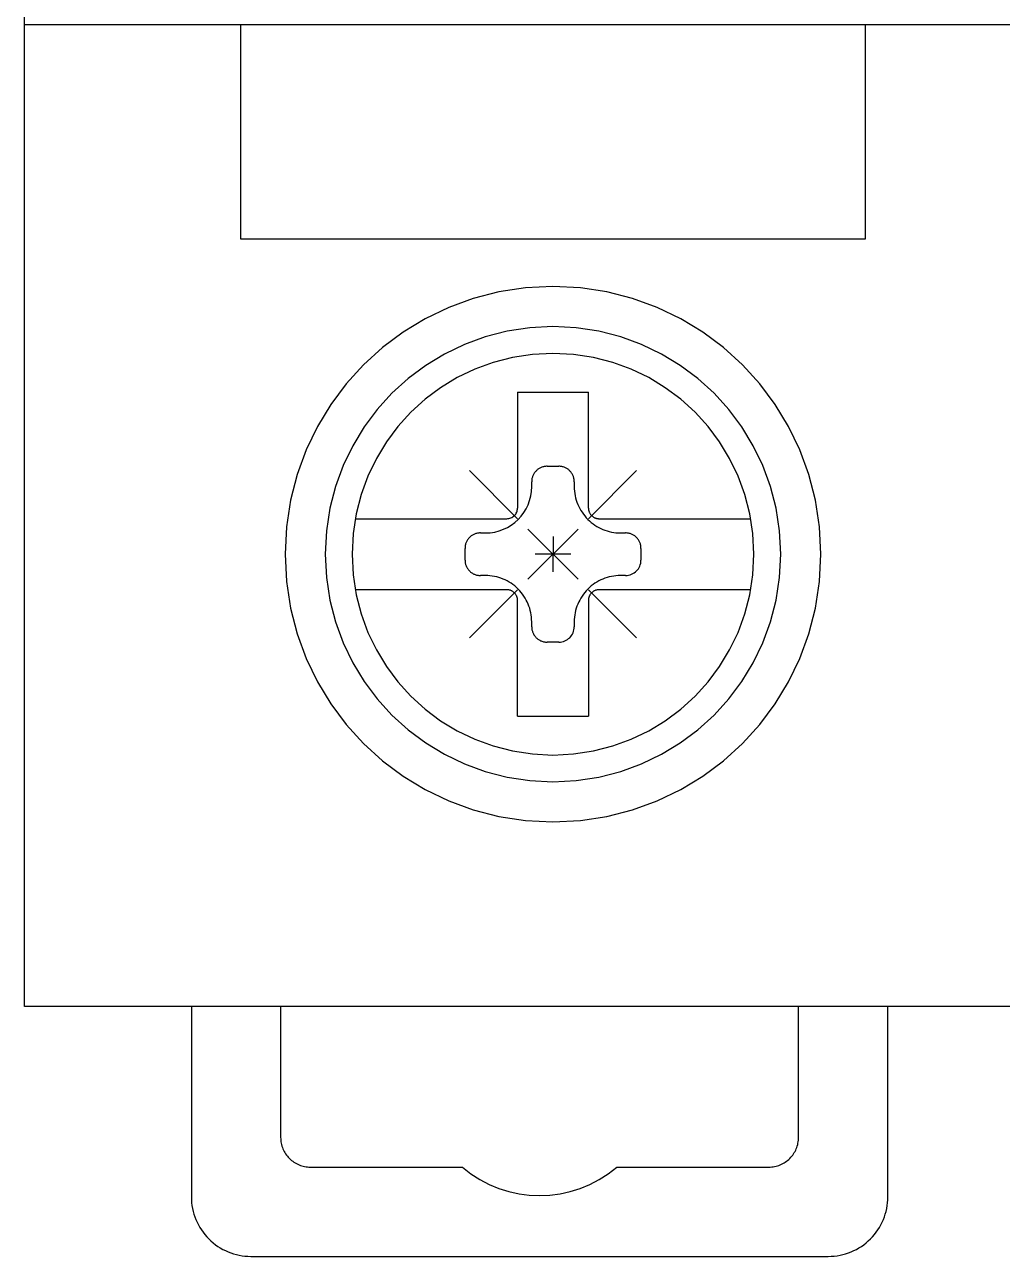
# Model space of a CAD drawing. Header units: millimetres. Extents: x 173893 to 258446, y -176540 to -123824.
# Drawn here: x 197132.59 to 197149.22, y -139324.39 to -139303.43 of the extents above; entities that cross this region are included whole.
import ezdxf

# ---------------------------------------------------------------- set-up
doc = ezdxf.new("R2010")
doc.units = ezdxf.units.MM
doc.header["$LTSCALE"] = 3

msp = doc.modelspace()

# ---------------------------------------------------------------- linework, layer by layer
for p, q in [((197132.593, -139320.141), (197132.593, -139240.659)), ((197132.593, -139303.435), (197150.565, -139303.435)), ((197136.264, -139303.435), (197136.264, -139307.08)), ((197146.895, -139307.08), (197146.895, -139303.435)), ((197136.264, -139307.08), (197146.895, -139307.08)), ((197140.661, -139307.982), (197140.224, -139308.094)), ((197141.113, -139307.913), (197140.661, -139307.982)), ((197141.579, -139307.89), (197141.113, -139307.913)), ((197142.045, -139307.913), (197141.579, -139307.89)), ((197141.579, -139307.89), (197141.579, -139307.89)), ((197142.498, -139307.982), (197142.045, -139307.913)), ((197142.934, -139308.094), (197142.498, -139307.982)), ((197140.224, -139308.094), (197139.806, -139308.248)), ((197143.353, -139308.248), (197142.934, -139308.094)), ((197139.806, -139308.248), (197139.407, -139308.439)), ((197143.751, -139308.439), (197143.353, -139308.248)), ((197139.407, -139308.439), (197139.032, -139308.668)), ((197141.183, -139308.593), (197140.799, -139308.652)), ((197141.579, -139308.573), (197141.183, -139308.593)), ((197141.975, -139308.593), (197141.579, -139308.573)), ((197141.579, -139308.573), (197141.579, -139308.573)), ((197142.36, -139308.652), (197141.975, -139308.593)), ((197144.127, -139308.668), (197143.751, -139308.439)), ((197139.032, -139308.668), (197138.681, -139308.93)), ((197140.428, -139308.747), (197140.072, -139308.877)), ((197140.799, -139308.652), (197140.428, -139308.747)), ((197142.731, -139308.747), (197142.36, -139308.652)), ((197143.087, -139308.877), (197142.731, -139308.747)), ((197144.477, -139308.93), (197144.127, -139308.668)), ((197138.681, -139308.93), (197138.358, -139309.224)), ((197140.072, -139308.877), (197139.733, -139309.04)), ((197141.579, -139309.029), (197141.23, -139309.046)), ((197141.929, -139309.046), (197141.579, -139309.029)), ((197141.579, -139309.029), (197141.579, -139309.029)), ((197143.425, -139309.04), (197143.087, -139308.877)), ((197144.801, -139309.224), (197144.477, -139308.93)), ((197138.358, -139309.224), (197138.063, -139309.548)), ((197139.414, -139309.234), (197139.116, -139309.457)), ((197139.733, -139309.04), (197139.414, -139309.234)), ((197140.563, -139309.182), (197140.249, -139309.297)), ((197140.891, -139309.098), (197140.563, -139309.182)), ((197141.23, -139309.046), (197140.891, -139309.098)), ((197142.268, -139309.098), (197141.929, -139309.046)), ((197142.595, -139309.182), (197142.268, -139309.098)), ((197142.909, -139309.297), (197142.595, -139309.182)), ((197143.745, -139309.234), (197143.425, -139309.04)), ((197144.043, -139309.457), (197143.745, -139309.234)), ((197145.095, -139309.548), (197144.801, -139309.224)), ((197139.95, -139309.441), (197139.669, -139309.612)), ((197140.249, -139309.297), (197139.95, -139309.441)), ((197143.208, -139309.441), (197142.909, -139309.297)), ((197143.49, -139309.612), (197143.208, -139309.441)), ((197138.063, -139309.548), (197137.801, -139309.898)), ((197139.116, -139309.457), (197138.841, -139309.707)), ((197139.669, -139309.612), (197139.406, -139309.809)), ((197143.753, -139309.809), (197143.49, -139309.612)), ((197144.318, -139309.707), (197144.043, -139309.457)), ((197145.357, -139309.898), (197145.095, -139309.548)), ((197138.841, -139309.707), (197138.591, -139309.982)), ((197139.406, -139309.809), (197139.163, -139310.03)), ((197140.976, -139309.688), (197140.976, -139311.66)), ((197140.976, -139309.688), (197142.183, -139309.688)), ((197142.183, -139311.66), (197142.183, -139309.688)), ((197143.996, -139310.03), (197143.753, -139309.809)), ((197144.568, -139309.982), (197144.318, -139309.707)), ((197137.801, -139309.898), (197137.573, -139310.274)), ((197138.591, -139309.982), (197138.368, -139310.28)), ((197139.163, -139310.03), (197138.942, -139310.272)), ((197144.216, -139310.272), (197143.996, -139310.03)), ((197144.791, -139310.28), (197144.568, -139309.982)), ((197145.586, -139310.274), (197145.357, -139309.898)), ((197137.573, -139310.274), (197137.381, -139310.672)), ((197138.368, -139310.28), (197138.174, -139310.6)), ((197138.942, -139310.272), (197138.746, -139310.535)), ((197144.413, -139310.535), (197144.216, -139310.272)), ((197144.985, -139310.6), (197144.791, -139310.28)), ((197145.778, -139310.672), (197145.586, -139310.274)), ((197137.381, -139310.672), (197137.228, -139311.091)), ((197138.174, -139310.6), (197138.011, -139310.938)), ((197138.746, -139310.535), (197138.575, -139310.817)), ((197144.584, -139310.817), (197144.413, -139310.535)), ((197145.148, -139310.938), (197144.985, -139310.6)), ((197145.931, -139311.091), (197145.778, -139310.672)), ((197138.575, -139310.817), (197138.431, -139311.116)), ((197144.728, -139311.116), (197144.584, -139310.817)), ((197137.228, -139311.091), (197137.116, -139311.528)), ((197138.011, -139310.938), (197137.881, -139311.294)), ((197138.431, -139311.116), (197138.316, -139311.43)), ((197140.157, -139311.023), (197140.976, -139311.842)), ((197141.233, -139311.123), (197141.229, -139311.135)), ((197141.237, -139311.111), (197141.233, -139311.123)), ((197141.242, -139311.099), (197141.237, -139311.111)), ((197141.248, -139311.088), (197141.242, -139311.099)), ((197141.254, -139311.077), (197141.248, -139311.088)), ((197141.261, -139311.066), (197141.254, -139311.077)), ((197141.269, -139311.055), (197141.261, -139311.066)), ((197141.277, -139311.045), (197141.269, -139311.055)), ((197141.285, -139311.036), (197141.277, -139311.045)), ((197141.294, -139311.026), (197141.285, -139311.036)), ((197141.304, -139311.017), (197141.294, -139311.026)), ((197141.294, -139311.026), (197141.294, -139311.026)), ((197141.314, -139311.009), (197141.304, -139311.017)), ((197141.324, -139311.001), (197141.314, -139311.009)), ((197141.334, -139310.993), (197141.324, -139311.001)), ((197141.345, -139310.986), (197141.334, -139310.993)), ((197141.356, -139310.98), (197141.345, -139310.986)), ((197141.368, -139310.974), (197141.356, -139310.98)), ((197141.379, -139310.969), (197141.368, -139310.974)), ((197141.391, -139310.964), (197141.379, -139310.969)), ((197141.404, -139310.961), (197141.391, -139310.964)), ((197141.416, -139310.957), (197141.404, -139310.961)), ((197141.428, -139310.954), (197141.416, -139310.957)), ((197141.441, -139310.952), (197141.428, -139310.954)), ((197141.454, -139310.951), (197141.441, -139310.952)), ((197141.467, -139310.95), (197141.454, -139310.951)), ((197141.48, -139310.949), (197141.467, -139310.95)), ((197141.48, -139310.949), (197141.48, -139310.949)), ((197141.48, -139310.949), (197141.679, -139310.949)), ((197141.692, -139310.95), (197141.679, -139310.949)), ((197141.705, -139310.951), (197141.692, -139310.95)), ((197141.718, -139310.952), (197141.705, -139310.951)), ((197141.73, -139310.954), (197141.718, -139310.952)), ((197141.743, -139310.957), (197141.73, -139310.954)), ((197141.755, -139310.961), (197141.743, -139310.957)), ((197141.767, -139310.964), (197141.755, -139310.961)), ((197141.779, -139310.969), (197141.767, -139310.964)), ((197141.791, -139310.974), (197141.779, -139310.969)), ((197141.803, -139310.98), (197141.791, -139310.974)), ((197141.814, -139310.986), (197141.803, -139310.98)), ((197141.825, -139310.993), (197141.814, -139310.986)), ((197141.835, -139311.001), (197141.825, -139310.993)), ((197141.845, -139311.009), (197141.835, -139311.001)), ((197141.855, -139311.017), (197141.845, -139311.009)), ((197141.865, -139311.026), (197141.855, -139311.017)), ((197141.874, -139311.036), (197141.865, -139311.026)), ((197141.865, -139311.026), (197141.865, -139311.026)), ((197141.882, -139311.045), (197141.874, -139311.036)), ((197141.89, -139311.055), (197141.882, -139311.045)), ((197141.897, -139311.066), (197141.89, -139311.055)), ((197141.904, -139311.077), (197141.897, -139311.066)), ((197141.91, -139311.088), (197141.904, -139311.077)), ((197141.916, -139311.099), (197141.91, -139311.088)), ((197141.921, -139311.111), (197141.916, -139311.099)), ((197141.926, -139311.123), (197141.921, -139311.111)), ((197141.93, -139311.135), (197141.926, -139311.123)), ((197142.183, -139311.842), (197143.002, -139311.023)), ((197144.843, -139311.43), (197144.728, -139311.116)), ((197145.278, -139311.294), (197145.148, -139310.938)), ((197146.043, -139311.528), (197145.931, -139311.091)), ((197137.881, -139311.294), (197137.785, -139311.665)), ((197141.213, -139311.377), (197141.217, -139311.296)), ((197141.218, -139311.199), (197141.217, -139311.212)), ((197141.217, -139311.296), (197141.217, -139311.212)), ((197141.219, -139311.186), (197141.218, -139311.199)), ((197141.22, -139311.173), (197141.219, -139311.186)), ((197141.222, -139311.16), (197141.22, -139311.173)), ((197141.225, -139311.148), (197141.222, -139311.16)), ((197141.229, -139311.135), (197141.225, -139311.148)), ((197141.933, -139311.148), (197141.93, -139311.135)), ((197141.936, -139311.16), (197141.933, -139311.148)), ((197141.938, -139311.173), (197141.936, -139311.16)), ((197141.94, -139311.186), (197141.938, -139311.173)), ((197141.941, -139311.199), (197141.94, -139311.186)), ((197141.942, -139311.212), (197141.941, -139311.199)), ((197141.942, -139311.212), (197141.942, -139311.296)), ((197141.942, -139311.212), (197141.942, -139311.212)), ((197141.942, -139311.296), (197141.942, -139311.296)), ((197141.942, -139311.296), (197141.942, -139311.335)), ((197141.942, -139311.335), (197141.945, -139311.374)), ((197145.374, -139311.665), (197145.278, -139311.294)), ((197137.116, -139311.528), (197137.047, -139311.98)), ((197138.316, -139311.43), (197138.232, -139311.757)), ((197141.155, -139311.603), (197141.182, -139311.53)), ((197141.182, -139311.53), (197141.201, -139311.455)), ((197141.201, -139311.455), (197141.213, -139311.377)), ((197141.945, -139311.374), (197141.95, -139311.413)), ((197141.95, -139311.413), (197141.957, -139311.451)), ((197141.957, -139311.451), (197141.965, -139311.488)), ((197141.965, -139311.488), (197141.975, -139311.525)), ((197141.975, -139311.525), (197141.987, -139311.562)), ((197144.927, -139311.757), (197144.843, -139311.43)), ((197146.112, -139311.98), (197146.043, -139311.528)), ((197137.785, -139311.665), (197137.727, -139312.05)), ((197138.232, -139311.757), (197138.18, -139312.096)), ((197140.945, -139311.762), (197140.954, -139311.747)), ((197140.954, -139311.747), (197140.962, -139311.731)), ((197140.962, -139311.731), (197140.968, -139311.714)), ((197140.968, -139311.714), (197140.972, -139311.697)), ((197140.972, -139311.697), (197140.975, -139311.679)), ((197140.975, -139311.679), (197140.976, -139311.66)), ((197141.038, -139311.797), (197141.083, -139311.737)), ((197141.083, -139311.737), (197141.122, -139311.672)), ((197141.122, -139311.672), (197141.155, -139311.603)), ((197141.987, -139311.562), (197142.001, -139311.598)), ((197142.001, -139311.598), (197142.017, -139311.633)), ((197142.017, -139311.633), (197142.034, -139311.667)), ((197142.034, -139311.667), (197142.053, -139311.7)), ((197142.053, -139311.7), (197142.074, -139311.733)), ((197142.074, -139311.733), (197142.096, -139311.765)), ((197142.183, -139311.66), (197142.183, -139311.66)), ((197142.183, -139311.66), (197142.183, -139311.669)), ((197142.183, -139311.669), (197142.184, -139311.678)), ((197142.184, -139311.678), (197142.185, -139311.687)), ((197142.185, -139311.687), (197142.186, -139311.696)), ((197142.186, -139311.696), (197142.188, -139311.704)), ((197142.188, -139311.704), (197142.19, -139311.713)), ((197142.19, -139311.713), (197142.193, -139311.721)), ((197142.193, -139311.721), (197142.197, -139311.73)), ((197142.197, -139311.73), (197142.2, -139311.738)), ((197142.2, -139311.738), (197142.204, -139311.746)), ((197142.204, -139311.746), (197142.208, -139311.753)), ((197142.208, -139311.753), (197142.213, -139311.761)), ((197144.979, -139312.096), (197144.927, -139311.757)), ((197145.432, -139312.05), (197145.374, -139311.665)), ((197138.216, -139311.842), (197140.794, -139311.842)), ((197140.794, -139311.842), (197140.812, -139311.841)), ((197140.794, -139311.842), (197140.794, -139311.842)), ((197140.805, -139311.989), (197140.87, -139311.949)), ((197140.812, -139311.841), (197140.83, -139311.839)), ((197140.83, -139311.839), (197140.848, -139311.834)), ((197140.848, -139311.834), (197140.865, -139311.828)), ((197140.865, -139311.828), (197140.88, -139311.82)), ((197140.87, -139311.949), (197140.931, -139311.904)), ((197140.88, -139311.82), (197140.896, -139311.811)), ((197140.896, -139311.811), (197140.91, -139311.801)), ((197140.91, -139311.801), (197140.923, -139311.789)), ((197140.923, -139311.789), (197140.934, -139311.776)), ((197140.931, -139311.904), (197140.987, -139311.853)), ((197140.934, -139311.776), (197140.945, -139311.762)), ((197140.987, -139311.853), (197141.038, -139311.797)), ((197142.096, -139311.765), (197142.12, -139311.795)), ((197142.12, -139311.795), (197142.145, -139311.825)), ((197142.145, -139311.825), (197142.172, -139311.853)), ((197142.172, -139311.853), (197142.172, -139311.853)), ((197142.172, -139311.853), (197142.2, -139311.88)), ((197142.2, -139311.88), (197142.23, -139311.905)), ((197142.213, -139311.761), (197142.218, -139311.768)), ((197142.218, -139311.768), (197142.224, -139311.775)), ((197142.224, -139311.775), (197142.23, -139311.782)), ((197142.23, -139311.782), (197142.236, -139311.789)), ((197142.23, -139311.905), (197142.26, -139311.929)), ((197142.236, -139311.789), (197142.236, -139311.789)), ((197142.236, -139311.789), (197142.243, -139311.795)), ((197142.243, -139311.795), (197142.249, -139311.801)), ((197142.249, -139311.801), (197142.256, -139311.806)), ((197142.256, -139311.806), (197142.264, -139311.812)), ((197142.26, -139311.929), (197142.292, -139311.951)), ((197142.264, -139311.812), (197142.271, -139311.816)), ((197142.271, -139311.816), (197142.279, -139311.821)), ((197142.279, -139311.821), (197142.287, -139311.825)), ((197142.287, -139311.825), (197142.295, -139311.828)), ((197142.292, -139311.951), (197142.324, -139311.972)), ((197142.295, -139311.828), (197142.303, -139311.832)), ((197142.303, -139311.832), (197142.312, -139311.834)), ((197142.312, -139311.834), (197142.32, -139311.837)), ((197142.32, -139311.837), (197142.329, -139311.839)), ((197142.329, -139311.839), (197142.338, -139311.84)), ((197142.338, -139311.84), (197142.347, -139311.841)), ((197142.347, -139311.841), (197142.356, -139311.842)), ((197142.356, -139311.842), (197142.365, -139311.842)), ((197142.365, -139311.842), (197144.943, -139311.842)), ((197137.047, -139311.98), (197137.023, -139312.446)), ((197137.727, -139312.05), (197137.707, -139312.446)), ((197138.18, -139312.096), (197138.162, -139312.446)), ((197140.151, -139312.17), (197140.142, -139312.18)), ((197140.16, -139312.161), (197140.151, -139312.17)), ((197140.169, -139312.152), (197140.16, -139312.161)), ((197140.16, -139312.161), (197140.16, -139312.161)), ((197140.179, -139312.143), (197140.169, -139312.152)), ((197140.189, -139312.135), (197140.179, -139312.143)), ((197140.2, -139312.128), (197140.189, -139312.135)), ((197140.21, -139312.121), (197140.2, -139312.128)), ((197140.222, -139312.114), (197140.21, -139312.121)), ((197140.233, -139312.109), (197140.222, -139312.114)), ((197140.245, -139312.104), (197140.233, -139312.109)), ((197140.257, -139312.099), (197140.245, -139312.104)), ((197140.269, -139312.095), (197140.257, -139312.099)), ((197140.281, -139312.091), (197140.269, -139312.095)), ((197140.294, -139312.089), (197140.281, -139312.091)), ((197140.306, -139312.086), (197140.294, -139312.089)), ((197140.319, -139312.085), (197140.306, -139312.086)), ((197140.332, -139312.084), (197140.319, -139312.085)), ((197140.345, -139312.084), (197140.332, -139312.084)), ((197140.345, -139312.084), (197140.43, -139312.084)), ((197140.345, -139312.084), (197140.345, -139312.084)), ((197140.43, -139312.084), (197140.51, -139312.08)), ((197140.43, -139312.084), (197140.43, -139312.084)), ((197140.51, -139312.08), (197140.589, -139312.068)), ((197140.589, -139312.068), (197140.664, -139312.048)), ((197140.664, -139312.048), (197140.737, -139312.022)), ((197140.737, -139312.022), (197140.805, -139311.989)), ((197141.153, -139312.873), (197142.006, -139312.019)), ((197141.153, -139312.019), (197142.006, -139312.873)), ((197141.58, -139312.144), (197141.579, -139312.748)), ((197142.324, -139311.972), (197142.358, -139311.991)), ((197142.358, -139311.991), (197142.392, -139312.008)), ((197142.392, -139312.008), (197142.427, -139312.024)), ((197142.427, -139312.024), (197142.463, -139312.038)), ((197142.463, -139312.038), (197142.5, -139312.05)), ((197142.5, -139312.05), (197142.537, -139312.06)), ((197142.537, -139312.06), (197142.574, -139312.068)), ((197142.574, -139312.068), (197142.612, -139312.075)), ((197142.612, -139312.075), (197142.651, -139312.08)), ((197142.651, -139312.08), (197142.69, -139312.083)), ((197142.69, -139312.083), (197142.729, -139312.084)), ((197142.729, -139312.084), (197142.814, -139312.084)), ((197142.826, -139312.084), (197142.814, -139312.084)), ((197142.839, -139312.085), (197142.826, -139312.084)), ((197142.852, -139312.086), (197142.839, -139312.085)), ((197142.865, -139312.089), (197142.852, -139312.086)), ((197142.877, -139312.091), (197142.865, -139312.089)), ((197142.89, -139312.095), (197142.877, -139312.091)), ((197142.902, -139312.099), (197142.89, -139312.095)), ((197142.914, -139312.104), (197142.902, -139312.099)), ((197142.926, -139312.109), (197142.914, -139312.104)), ((197142.937, -139312.114), (197142.926, -139312.109)), ((197142.948, -139312.121), (197142.937, -139312.114)), ((197142.959, -139312.128), (197142.948, -139312.121)), ((197142.97, -139312.135), (197142.959, -139312.128)), ((197142.98, -139312.143), (197142.97, -139312.135)), ((197142.99, -139312.152), (197142.98, -139312.143)), ((197142.999, -139312.161), (197142.99, -139312.152)), ((197143.008, -139312.17), (197142.999, -139312.161)), ((197142.999, -139312.161), (197142.999, -139312.161)), ((197143.016, -139312.18), (197143.008, -139312.17)), ((197144.997, -139312.446), (197144.979, -139312.096)), ((197145.452, -139312.446), (197145.432, -139312.05)), ((197146.136, -139312.446), (197146.112, -139311.98)), ((197140.084, -139312.32), (197140.083, -139312.333)), ((197140.083, -139312.333), (197140.083, -139312.346)), ((197140.083, -139312.546), (197140.083, -139312.346)), ((197140.086, -139312.307), (197140.084, -139312.32)), ((197140.088, -139312.295), (197140.086, -139312.307)), ((197140.091, -139312.282), (197140.088, -139312.295)), ((197140.094, -139312.27), (197140.091, -139312.282)), ((197140.098, -139312.258), (197140.094, -139312.27)), ((197140.103, -139312.246), (197140.098, -139312.258)), ((197140.108, -139312.234), (197140.103, -139312.246)), ((197140.114, -139312.222), (197140.108, -139312.234)), ((197140.12, -139312.211), (197140.114, -139312.222)), ((197140.127, -139312.2), (197140.12, -139312.211)), ((197140.134, -139312.19), (197140.127, -139312.2)), ((197140.142, -139312.18), (197140.134, -139312.19)), ((197143.024, -139312.19), (197143.016, -139312.18)), ((197143.032, -139312.2), (197143.024, -139312.19)), ((197143.039, -139312.211), (197143.032, -139312.2)), ((197143.045, -139312.222), (197143.039, -139312.211)), ((197143.051, -139312.234), (197143.045, -139312.222)), ((197143.056, -139312.246), (197143.051, -139312.234)), ((197143.061, -139312.258), (197143.056, -139312.246)), ((197143.065, -139312.27), (197143.061, -139312.258)), ((197143.068, -139312.282), (197143.065, -139312.27)), ((197143.071, -139312.295), (197143.068, -139312.282)), ((197143.073, -139312.307), (197143.071, -139312.295)), ((197143.075, -139312.32), (197143.073, -139312.307)), ((197143.076, -139312.333), (197143.075, -139312.32)), ((197143.076, -139312.346), (197143.076, -139312.333)), ((197143.076, -139312.346), (197143.076, -139312.346)), ((197143.076, -139312.346), (197143.076, -139312.546)), ((197137.023, -139312.446), (197137.023, -139312.446)), ((197137.023, -139312.446), (197137.047, -139312.912)), ((197137.707, -139312.446), (197137.707, -139312.446)), ((197137.707, -139312.446), (197137.727, -139312.842)), ((197138.162, -139312.446), (197138.162, -139312.446)), ((197138.162, -139312.446), (197138.18, -139312.795)), ((197140.083, -139312.546), (197140.083, -139312.546)), ((197140.083, -139312.546), (197140.083, -139312.559)), ((197140.083, -139312.559), (197140.084, -139312.572)), ((197140.084, -139312.572), (197140.086, -139312.584)), ((197140.086, -139312.584), (197140.088, -139312.597)), ((197140.088, -139312.597), (197140.091, -139312.609)), ((197141.881, -139312.446), (197141.278, -139312.446)), ((197143.064, -139312.624), (197143.071, -139312.598)), ((197143.071, -139312.598), (197143.075, -139312.572)), ((197143.075, -139312.572), (197143.076, -139312.546)), ((197144.979, -139312.795), (197144.997, -139312.446)), ((197144.997, -139312.446), (197144.997, -139312.446)), ((197145.432, -139312.842), (197145.452, -139312.446)), ((197145.452, -139312.446), (197145.452, -139312.446)), ((197146.112, -139312.912), (197146.136, -139312.446)), ((197146.136, -139312.446), (197146.136, -139312.446)), ((197138.18, -139312.795), (197138.232, -139313.135)), ((197140.091, -139312.609), (197140.094, -139312.622)), ((197140.094, -139312.622), (197140.098, -139312.634)), ((197140.098, -139312.634), (197140.103, -139312.646)), ((197140.103, -139312.646), (197140.108, -139312.658)), ((197140.108, -139312.658), (197140.114, -139312.669)), ((197140.114, -139312.669), (197140.12, -139312.68)), ((197140.12, -139312.68), (197140.127, -139312.691)), ((197140.127, -139312.691), (197140.134, -139312.702)), ((197140.134, -139312.702), (197140.142, -139312.712)), ((197140.142, -139312.712), (197140.151, -139312.722)), ((197140.151, -139312.722), (197140.16, -139312.731)), ((197140.16, -139312.731), (197140.16, -139312.731)), ((197140.16, -139312.731), (197140.169, -139312.74)), ((197140.169, -139312.74), (197140.179, -139312.749)), ((197140.179, -139312.749), (197140.189, -139312.756)), ((197140.189, -139312.756), (197140.2, -139312.764)), ((197140.2, -139312.764), (197140.21, -139312.771)), ((197140.21, -139312.771), (197140.222, -139312.777)), ((197140.222, -139312.777), (197140.233, -139312.783)), ((197140.233, -139312.783), (197140.245, -139312.788)), ((197140.245, -139312.788), (197140.257, -139312.793)), ((197140.257, -139312.793), (197140.269, -139312.797)), ((197140.269, -139312.797), (197140.281, -139312.8)), ((197140.281, -139312.8), (197140.294, -139312.803)), ((197140.294, -139312.803), (197140.306, -139312.805)), ((197140.306, -139312.805), (197140.319, -139312.807)), ((197140.319, -139312.807), (197140.332, -139312.808)), ((197140.332, -139312.808), (197140.345, -139312.808)), ((197140.43, -139312.808), (197140.345, -139312.808)), ((197140.469, -139312.809), (197140.43, -139312.808)), ((197142.729, -139312.808), (197142.69, -139312.809)), ((197142.814, -139312.808), (197142.729, -139312.808)), ((197142.729, -139312.808), (197142.729, -139312.808)), ((197142.814, -139312.808), (197142.84, -139312.807)), ((197142.814, -139312.808), (197142.814, -139312.808)), ((197142.84, -139312.807), (197142.866, -139312.803)), ((197142.866, -139312.803), (197142.891, -139312.796)), ((197142.891, -139312.796), (197142.916, -139312.787)), ((197142.916, -139312.787), (197142.938, -139312.776)), ((197142.938, -139312.776), (197142.96, -139312.763)), ((197142.96, -139312.763), (197142.98, -139312.748)), ((197142.98, -139312.748), (197142.999, -139312.731)), ((197142.999, -139312.731), (197143.016, -139312.712)), ((197143.016, -139312.712), (197143.031, -139312.692)), ((197143.031, -139312.692), (197143.044, -139312.671)), ((197143.044, -139312.671), (197143.055, -139312.648)), ((197143.055, -139312.648), (197143.064, -139312.624)), ((197144.927, -139313.135), (197144.979, -139312.795)), ((197137.047, -139312.912), (197137.116, -139313.364)), ((197137.727, -139312.842), (197137.785, -139313.226)), ((197140.508, -139312.812), (197140.469, -139312.809)), ((197140.546, -139312.817), (197140.508, -139312.812)), ((197140.584, -139312.823), (197140.546, -139312.817)), ((197140.622, -139312.832), (197140.584, -139312.823)), ((197140.659, -139312.842), (197140.622, -139312.832)), ((197140.695, -139312.854), (197140.659, -139312.842)), ((197140.731, -139312.868), (197140.695, -139312.854)), ((197140.766, -139312.883), (197140.731, -139312.868)), ((197140.801, -139312.901), (197140.766, -139312.883)), ((197140.834, -139312.92), (197140.801, -139312.901)), ((197140.867, -139312.94), (197140.834, -139312.92)), ((197140.898, -139312.962), (197140.867, -139312.94)), ((197140.929, -139312.986), (197140.898, -139312.962)), ((197140.958, -139313.012), (197140.929, -139312.986)), ((197140.987, -139313.039), (197140.958, -139313.012)), ((197142.2, -139313.012), (197142.172, -139313.039)), ((197142.23, -139312.986), (197142.2, -139313.012)), ((197142.26, -139312.962), (197142.23, -139312.986)), ((197142.292, -139312.94), (197142.26, -139312.962)), ((197142.324, -139312.92), (197142.292, -139312.94)), ((197142.358, -139312.901), (197142.324, -139312.92)), ((197142.392, -139312.883), (197142.358, -139312.901)), ((197142.427, -139312.868), (197142.392, -139312.883)), ((197142.463, -139312.854), (197142.427, -139312.868)), ((197142.5, -139312.842), (197142.463, -139312.854)), ((197142.537, -139312.832), (197142.5, -139312.842)), ((197142.574, -139312.823), (197142.537, -139312.832)), ((197142.612, -139312.817), (197142.574, -139312.823)), ((197142.651, -139312.812), (197142.612, -139312.817)), ((197142.69, -139312.809), (197142.651, -139312.812)), ((197145.374, -139313.226), (197145.432, -139312.842)), ((197146.043, -139313.364), (197146.112, -139312.912)), ((197137.785, -139313.226), (197137.881, -139313.597)), ((197140.794, -139313.05), (197138.216, -139313.05)), ((197138.232, -139313.135), (197138.316, -139313.462)), ((197140.157, -139313.869), (197140.976, -139313.05)), ((197140.803, -139313.05), (197140.794, -139313.05)), ((197140.812, -139313.05), (197140.803, -139313.05)), ((197140.82, -139313.051), (197140.812, -139313.05)), ((197140.829, -139313.053), (197140.82, -139313.051)), ((197140.838, -139313.055), (197140.829, -139313.053)), ((197140.847, -139313.057), (197140.838, -139313.055)), ((197140.855, -139313.06), (197140.847, -139313.057)), ((197140.864, -139313.063), (197140.855, -139313.06)), ((197140.871, -139313.067), (197140.864, -139313.063)), ((197140.879, -139313.071), (197140.871, -139313.067)), ((197140.887, -139313.075), (197140.879, -139313.071)), ((197140.895, -139313.08), (197140.887, -139313.075)), ((197140.902, -139313.085), (197140.895, -139313.08)), ((197140.909, -139313.091), (197140.902, -139313.085)), ((197140.916, -139313.097), (197140.909, -139313.091)), ((197140.923, -139313.103), (197140.916, -139313.097)), ((197140.929, -139313.109), (197140.923, -139313.103)), ((197140.923, -139313.103), (197140.923, -139313.103)), ((197140.935, -139313.116), (197140.929, -139313.109)), ((197140.94, -139313.123), (197140.935, -139313.116)), ((197140.945, -139313.131), (197140.94, -139313.123)), ((197140.95, -139313.138), (197140.945, -139313.131)), ((197140.955, -139313.146), (197140.95, -139313.138)), ((197140.959, -139313.154), (197140.955, -139313.146)), ((197140.962, -139313.162), (197140.959, -139313.154)), ((197140.965, -139313.17), (197140.962, -139313.162)), ((197140.968, -139313.179), (197140.965, -139313.17)), ((197140.97, -139313.187), (197140.968, -139313.179)), ((197140.973, -139313.196), (197140.97, -139313.187)), ((197140.974, -139313.205), (197140.973, -139313.196)), ((197140.975, -139313.214), (197140.974, -139313.205)), ((197140.976, -139313.223), (197140.975, -139313.214)), ((197140.976, -139313.232), (197140.976, -139313.223)), ((197141.014, -139313.067), (197140.987, -139313.039)), ((197140.987, -139313.039), (197140.987, -139313.039)), ((197141.039, -139313.096), (197141.014, -139313.067)), ((197141.063, -139313.127), (197141.039, -139313.096)), ((197141.085, -139313.159), (197141.063, -139313.127)), ((197141.106, -139313.191), (197141.085, -139313.159)), ((197141.125, -139313.225), (197141.106, -139313.191)), ((197141.142, -139313.259), (197141.125, -139313.225)), ((197142.034, -139313.225), (197142.017, -139313.259)), ((197142.053, -139313.191), (197142.034, -139313.225)), ((197142.074, -139313.159), (197142.053, -139313.191)), ((197142.096, -139313.127), (197142.074, -139313.159)), ((197142.12, -139313.096), (197142.096, -139313.127)), ((197142.145, -139313.067), (197142.12, -139313.096)), ((197142.172, -139313.039), (197142.145, -139313.067)), ((197142.172, -139313.039), (197142.172, -139313.039)), ((197142.183, -139313.05), (197143.002, -139313.869)), ((197142.184, -139313.214), (197142.183, -139313.223)), ((197142.183, -139313.223), (197142.183, -139313.232)), ((197142.185, -139313.205), (197142.184, -139313.214)), ((197142.186, -139313.196), (197142.185, -139313.205)), ((197142.188, -139313.187), (197142.186, -139313.196)), ((197142.19, -139313.179), (197142.188, -139313.187)), ((197142.193, -139313.17), (197142.19, -139313.179)), ((197142.197, -139313.162), (197142.193, -139313.17)), ((197142.2, -139313.154), (197142.197, -139313.162)), ((197142.204, -139313.146), (197142.2, -139313.154)), ((197142.208, -139313.138), (197142.204, -139313.146)), ((197142.213, -139313.131), (197142.208, -139313.138)), ((197142.218, -139313.123), (197142.213, -139313.131)), ((197142.224, -139313.116), (197142.218, -139313.123)), ((197142.23, -139313.109), (197142.224, -139313.116)), ((197142.236, -139313.103), (197142.23, -139313.109)), ((197142.243, -139313.097), (197142.236, -139313.103)), ((197142.236, -139313.103), (197142.236, -139313.103)), ((197142.249, -139313.091), (197142.243, -139313.097)), ((197142.256, -139313.085), (197142.249, -139313.091)), ((197142.264, -139313.08), (197142.256, -139313.085)), ((197142.271, -139313.075), (197142.264, -139313.08)), ((197142.279, -139313.071), (197142.271, -139313.075)), ((197142.287, -139313.067), (197142.279, -139313.071)), ((197142.295, -139313.063), (197142.287, -139313.067)), ((197142.303, -139313.06), (197142.295, -139313.063)), ((197142.312, -139313.057), (197142.303, -139313.06)), ((197142.32, -139313.055), (197142.312, -139313.057)), ((197142.329, -139313.053), (197142.32, -139313.055)), ((197142.338, -139313.051), (197142.329, -139313.053)), ((197142.347, -139313.05), (197142.338, -139313.051)), ((197142.356, -139313.05), (197142.347, -139313.05)), ((197142.365, -139313.05), (197142.356, -139313.05)), ((197142.365, -139313.05), (197142.365, -139313.05)), ((197144.943, -139313.05), (197142.365, -139313.05)), ((197144.843, -139313.462), (197144.927, -139313.135)), ((197145.278, -139313.597), (197145.374, -139313.226)), ((197137.116, -139313.364), (197137.228, -139313.801)), ((197140.976, -139313.232), (197140.976, -139313.232)), ((197140.976, -139315.204), (197140.976, -139313.232)), ((197141.157, -139313.294), (197141.142, -139313.259)), ((197141.171, -139313.33), (197141.157, -139313.294)), ((197141.183, -139313.366), (197141.171, -139313.33)), ((197141.193, -139313.403), (197141.183, -139313.366)), ((197141.202, -139313.441), (197141.193, -139313.403)), ((197141.965, -139313.403), (197141.957, -139313.441)), ((197141.975, -139313.366), (197141.965, -139313.403)), ((197141.987, -139313.33), (197141.975, -139313.366)), ((197142.001, -139313.294), (197141.987, -139313.33)), ((197142.017, -139313.259), (197142.001, -139313.294)), ((197142.183, -139313.232), (197142.183, -139315.204)), ((197145.931, -139313.801), (197146.043, -139313.364)), ((197137.881, -139313.597), (197138.011, -139313.953)), ((197138.316, -139313.462), (197138.431, -139313.776)), ((197141.209, -139313.479), (197141.202, -139313.441)), ((197141.214, -139313.517), (197141.209, -139313.479)), ((197141.216, -139313.556), (197141.214, -139313.517)), ((197141.217, -139313.595), (197141.216, -139313.556)), ((197141.217, -139313.68), (197141.217, -139313.595)), ((197141.217, -139313.595), (197141.217, -139313.595)), ((197141.945, -139313.517), (197141.942, -139313.556)), ((197141.942, -139313.556), (197141.942, -139313.595)), ((197141.942, -139313.595), (197141.942, -139313.68)), ((197141.95, -139313.479), (197141.945, -139313.517)), ((197141.957, -139313.441), (197141.95, -139313.479)), ((197144.728, -139313.776), (197144.843, -139313.462)), ((197145.148, -139313.953), (197145.278, -139313.597)), ((197137.228, -139313.801), (197137.381, -139314.219)), ((197138.431, -139313.776), (197138.575, -139314.075)), ((197141.217, -139313.68), (197141.217, -139313.68)), ((197141.217, -139313.68), (197141.218, -139313.693)), ((197141.218, -139313.693), (197141.219, -139313.706)), ((197141.219, -139313.706), (197141.22, -139313.719)), ((197141.22, -139313.719), (197141.222, -139313.731)), ((197141.222, -139313.731), (197141.225, -139313.744)), ((197141.225, -139313.744), (197141.229, -139313.756)), ((197141.229, -139313.756), (197141.233, -139313.768)), ((197141.233, -139313.768), (197141.237, -139313.78)), ((197141.237, -139313.78), (197141.242, -139313.792)), ((197141.242, -139313.792), (197141.248, -139313.803)), ((197141.248, -139313.803), (197141.254, -139313.815)), ((197141.254, -139313.815), (197141.261, -139313.826)), ((197141.261, -139313.826), (197141.269, -139313.836)), ((197141.269, -139313.836), (197141.277, -139313.846)), ((197141.277, -139313.846), (197141.285, -139313.856)), ((197141.285, -139313.856), (197141.294, -139313.866)), ((197141.865, -139313.866), (197141.881, -139313.847)), ((197141.881, -139313.847), (197141.897, -139313.827)), ((197141.897, -139313.827), (197141.91, -139313.805)), ((197141.91, -139313.805), (197141.921, -139313.782)), ((197141.921, -139313.782), (197141.93, -139313.758)), ((197141.93, -139313.758), (197141.936, -139313.733)), ((197141.936, -139313.733), (197141.94, -139313.707)), ((197141.94, -139313.707), (197141.942, -139313.68)), ((197144.584, -139314.075), (197144.728, -139313.776)), ((197145.778, -139314.219), (197145.931, -139313.801)), ((197138.011, -139313.953), (197138.174, -139314.292)), ((197141.294, -139313.866), (197141.294, -139313.866)), ((197141.294, -139313.866), (197141.304, -139313.874)), ((197141.304, -139313.874), (197141.314, -139313.883)), ((197141.314, -139313.883), (197141.324, -139313.891)), ((197141.324, -139313.891), (197141.334, -139313.898)), ((197141.334, -139313.898), (197141.345, -139313.905)), ((197141.345, -139313.905), (197141.356, -139313.911)), ((197141.356, -139313.911), (197141.368, -139313.917)), ((197141.368, -139313.917), (197141.379, -139313.922)), ((197141.379, -139313.922), (197141.391, -139313.927)), ((197141.391, -139313.927), (197141.404, -139313.931)), ((197141.404, -139313.931), (197141.416, -139313.934)), ((197141.416, -139313.934), (197141.428, -139313.937)), ((197141.428, -139313.937), (197141.441, -139313.939)), ((197141.441, -139313.939), (197141.454, -139313.941)), ((197141.454, -139313.941), (197141.467, -139313.942)), ((197141.467, -139313.942), (197141.48, -139313.942)), ((197141.679, -139313.942), (197141.48, -139313.942)), ((197141.679, -139313.942), (197141.706, -139313.941)), ((197141.679, -139313.942), (197141.679, -139313.942)), ((197141.706, -139313.941), (197141.732, -139313.937)), ((197141.732, -139313.937), (197141.757, -139313.93)), ((197141.757, -139313.93), (197141.781, -139313.922)), ((197141.781, -139313.922), (197141.804, -139313.911)), ((197141.804, -139313.911), (197141.826, -139313.897)), ((197141.826, -139313.897), (197141.846, -139313.882)), ((197141.846, -139313.882), (197141.865, -139313.866)), ((197144.985, -139314.292), (197145.148, -139313.953)), ((197137.381, -139314.219), (197137.573, -139314.617)), ((197138.575, -139314.075), (197138.746, -139314.356)), ((197144.413, -139314.356), (197144.584, -139314.075)), ((197145.586, -139314.618), (197145.778, -139314.219)), ((197138.174, -139314.292), (197138.368, -139314.611)), ((197138.746, -139314.356), (197138.942, -139314.62)), ((197144.216, -139314.62), (197144.413, -139314.356)), ((197144.791, -139314.611), (197144.985, -139314.292)), ((197137.573, -139314.617), (197137.801, -139314.993)), ((197138.368, -139314.611), (197138.591, -139314.909)), ((197138.942, -139314.62), (197139.163, -139314.862)), ((197143.996, -139314.862), (197144.216, -139314.62)), ((197144.568, -139314.909), (197144.791, -139314.611)), ((197145.357, -139314.993), (197145.586, -139314.618)), ((197139.163, -139314.862), (197139.406, -139315.083)), ((197143.753, -139315.083), (197143.996, -139314.862)), ((197137.801, -139314.993), (197138.063, -139315.344)), ((197138.591, -139314.909), (197138.841, -139315.184)), ((197139.406, -139315.083), (197139.669, -139315.279)), ((197143.49, -139315.279), (197143.753, -139315.083)), ((197144.318, -139315.184), (197144.568, -139314.909)), ((197145.095, -139315.344), (197145.357, -139314.993)), ((197138.841, -139315.184), (197139.116, -139315.434)), ((197139.669, -139315.279), (197139.95, -139315.451)), ((197140.976, -139315.204), (197142.183, -139315.204)), ((197143.208, -139315.451), (197143.49, -139315.279)), ((197144.043, -139315.434), (197144.318, -139315.184)), ((197138.063, -139315.344), (197138.358, -139315.668)), ((197139.116, -139315.434), (197139.414, -139315.657)), ((197139.95, -139315.451), (197140.249, -139315.595)), ((197142.909, -139315.595), (197143.208, -139315.451)), ((197143.745, -139315.657), (197144.043, -139315.434)), ((197144.801, -139315.668), (197145.095, -139315.344)), ((197138.358, -139315.668), (197138.681, -139315.961)), ((197139.414, -139315.657), (197139.733, -139315.851)), ((197140.249, -139315.595), (197140.563, -139315.709)), ((197140.563, -139315.709), (197140.891, -139315.794)), ((197142.268, -139315.794), (197142.595, -139315.709)), ((197142.595, -139315.709), (197142.909, -139315.595)), ((197143.425, -139315.851), (197143.745, -139315.657)), ((197144.477, -139315.962), (197144.801, -139315.668)), ((197139.733, -139315.851), (197140.072, -139316.014)), ((197140.891, -139315.794), (197141.23, -139315.845)), ((197141.23, -139315.845), (197141.579, -139315.863)), ((197141.579, -139315.863), (197141.929, -139315.845)), ((197141.579, -139315.863), (197141.579, -139315.863)), ((197141.929, -139315.845), (197142.268, -139315.794)), ((197143.087, -139316.014), (197143.425, -139315.851)), ((197138.681, -139315.961), (197139.032, -139316.224)), ((197140.072, -139316.014), (197140.428, -139316.145)), ((197140.428, -139316.145), (197140.799, -139316.24)), ((197142.36, -139316.24), (197142.731, -139316.145)), ((197142.731, -139316.145), (197143.087, -139316.014)), ((197144.127, -139316.224), (197144.477, -139315.962)), ((197139.032, -139316.224), (197139.407, -139316.452)), ((197140.799, -139316.24), (197141.183, -139316.299)), ((197141.183, -139316.299), (197141.579, -139316.319)), ((197141.579, -139316.319), (197141.975, -139316.299)), ((197141.579, -139316.319), (197141.579, -139316.319)), ((197141.975, -139316.299), (197142.36, -139316.24)), ((197143.751, -139316.452), (197144.127, -139316.224)), ((197139.407, -139316.452), (197139.806, -139316.644)), ((197143.353, -139316.644), (197143.751, -139316.452)), ((197139.806, -139316.644), (197140.224, -139316.797)), ((197142.934, -139316.797), (197143.353, -139316.644)), ((197140.224, -139316.797), (197140.661, -139316.91)), ((197140.661, -139316.91), (197141.113, -139316.979)), ((197141.113, -139316.979), (197141.579, -139317.002)), ((197141.579, -139317.002), (197142.045, -139316.979)), ((197142.045, -139316.979), (197142.498, -139316.91)), ((197142.498, -139316.91), (197142.934, -139316.797)), ((197141.579, -139317.002), (197141.579, -139317.002)), ((197150.565, -139320.141), (197132.593, -139320.141)), ((197135.429, -139320.141), (197135.429, -139323.381)), ((197136.947, -139320.141), (197136.947, -139322.369)), ((197145.756, -139322.369), (197145.756, -139320.141)), ((197147.275, -139323.381), (197147.275, -139320.141)), ((197136.947, -139322.369), (197136.947, -139322.369)), ((197136.947, -139322.369), (197136.948, -139322.393)), ((197136.948, -139322.393), (197136.95, -139322.418)), ((197136.95, -139322.418), (197136.953, -139322.443)), ((197136.953, -139322.443), (197136.957, -139322.468)), ((197145.746, -139322.468), (197145.75, -139322.443)), ((197145.75, -139322.443), (197145.753, -139322.418)), ((197145.753, -139322.418), (197145.755, -139322.393)), ((197145.755, -139322.393), (197145.756, -139322.369)), ((197136.957, -139322.468), (197136.962, -139322.492)), ((197136.962, -139322.492), (197136.969, -139322.516)), ((197136.969, -139322.516), (197136.977, -139322.539)), ((197136.977, -139322.539), (197136.986, -139322.562)), ((197136.986, -139322.562), (197136.996, -139322.585)), ((197136.996, -139322.585), (197137.007, -139322.607)), ((197137.007, -139322.607), (197137.019, -139322.628)), ((197137.019, -139322.628), (197137.032, -139322.649)), ((197137.032, -139322.649), (197137.046, -139322.669)), ((197145.656, -139322.669), (197145.671, -139322.649)), ((197145.671, -139322.649), (197145.684, -139322.628)), ((197145.684, -139322.628), (197145.696, -139322.607)), ((197145.696, -139322.607), (197145.707, -139322.585)), ((197145.707, -139322.585), (197145.717, -139322.562)), ((197145.717, -139322.562), (197145.726, -139322.539)), ((197145.726, -139322.539), (197145.734, -139322.516)), ((197145.734, -139322.516), (197145.741, -139322.492)), ((197145.741, -139322.492), (197145.746, -139322.468)), ((197137.046, -139322.669), (197137.062, -139322.689)), ((197137.062, -139322.689), (197137.078, -139322.708)), ((197137.078, -139322.708), (197137.096, -139322.726)), ((197137.096, -139322.726), (197137.096, -139322.726)), ((197137.096, -139322.726), (197137.114, -139322.744)), ((197137.114, -139322.744), (197137.133, -139322.76)), ((197137.133, -139322.76), (197137.152, -139322.775)), ((197137.152, -139322.775), (197137.173, -139322.79)), ((197137.173, -139322.79), (197137.193, -139322.803)), ((197137.193, -139322.803), (197137.215, -139322.815)), ((197137.215, -139322.815), (197137.237, -139322.826)), ((197137.237, -139322.826), (197137.26, -139322.836)), ((197137.26, -139322.836), (197137.283, -139322.845)), ((197137.283, -139322.845), (197137.306, -139322.853)), ((197137.306, -139322.853), (197137.33, -139322.859)), ((197137.33, -139322.859), (197137.354, -139322.865)), ((197137.354, -139322.865), (197137.379, -139322.869)), ((197145.324, -139322.869), (197145.349, -139322.865)), ((197145.349, -139322.865), (197145.373, -139322.859)), ((197145.373, -139322.859), (197145.397, -139322.853)), ((197145.397, -139322.853), (197145.42, -139322.845)), ((197145.42, -139322.845), (197145.443, -139322.836)), ((197145.443, -139322.836), (197145.466, -139322.826)), ((197145.466, -139322.826), (197145.488, -139322.815)), ((197145.488, -139322.815), (197145.51, -139322.803)), ((197145.51, -139322.803), (197145.531, -139322.79)), ((197145.531, -139322.79), (197145.551, -139322.775)), ((197145.551, -139322.775), (197145.57, -139322.76)), ((197145.57, -139322.76), (197145.589, -139322.744)), ((197145.589, -139322.744), (197145.608, -139322.726)), ((197145.608, -139322.726), (197145.625, -139322.708)), ((197145.608, -139322.726), (197145.608, -139322.726)), ((197145.625, -139322.708), (197145.641, -139322.689)), ((197145.641, -139322.689), (197145.656, -139322.669)), ((197137.379, -139322.869), (197137.403, -139322.872)), ((197137.403, -139322.872), (197137.428, -139322.874)), ((197137.428, -139322.874), (197137.454, -139322.875)), ((197137.454, -139322.875), (197140.038, -139322.875)), ((197140.038, -139322.875), (197140.038, -139322.875)), ((197140.038, -139322.875), (197140.184, -139322.988)), ((197140.184, -139322.988), (197140.337, -139323.086)), ((197142.366, -139323.086), (197142.519, -139322.988)), ((197142.519, -139322.988), (197142.666, -139322.875)), ((197142.666, -139322.875), (197145.25, -139322.875)), ((197145.25, -139322.875), (197145.275, -139322.874)), ((197145.25, -139322.875), (197145.25, -139322.875)), ((197145.275, -139322.874), (197145.3, -139322.872)), ((197145.3, -139322.872), (197145.324, -139322.869)), ((197140.337, -139323.086), (197140.496, -139323.17)), ((197140.496, -139323.17), (197140.661, -139323.238)), ((197140.661, -139323.238), (197140.83, -139323.291)), ((197141.873, -139323.291), (197142.042, -139323.238)), ((197142.042, -139323.238), (197142.207, -139323.17)), ((197142.207, -139323.17), (197142.366, -139323.086)), ((197135.429, -139323.381), (197135.429, -139323.381)), ((197135.429, -139323.381), (197135.43, -139323.431)), ((197135.43, -139323.431), (197135.433, -139323.481)), ((197135.433, -139323.481), (197135.439, -139323.53)), ((197140.83, -139323.291), (197141.002, -139323.329)), ((197141.002, -139323.329), (197141.176, -139323.351)), ((197141.176, -139323.351), (197141.352, -139323.359)), ((197141.352, -139323.359), (197141.527, -139323.351)), ((197141.527, -139323.351), (197141.701, -139323.329)), ((197141.701, -139323.329), (197141.873, -139323.291)), ((197147.263, -139323.53), (197147.27, -139323.481)), ((197147.27, -139323.481), (197147.273, -139323.431)), ((197147.273, -139323.431), (197147.275, -139323.381)), ((197135.439, -139323.53), (197135.448, -139323.579)), ((197135.448, -139323.579), (197135.459, -139323.628)), ((197135.459, -139323.628), (197135.472, -139323.675)), ((197135.472, -139323.675), (197135.488, -139323.722)), ((197147.215, -139323.722), (197147.231, -139323.675)), ((197147.231, -139323.675), (197147.244, -139323.628)), ((197147.244, -139323.628), (197147.255, -139323.579)), ((197147.255, -139323.579), (197147.263, -139323.53)), ((197135.488, -139323.722), (197135.506, -139323.768)), ((197135.506, -139323.768), (197135.525, -139323.813)), ((197135.525, -139323.813), (197135.548, -139323.858)), ((197135.548, -139323.858), (197135.572, -139323.901)), ((197135.572, -139323.901), (197135.599, -139323.943)), ((197147.105, -139323.943), (197147.131, -139323.901)), ((197147.131, -139323.901), (197147.155, -139323.858)), ((197147.155, -139323.858), (197147.178, -139323.813)), ((197147.178, -139323.813), (197147.198, -139323.768)), ((197147.198, -139323.768), (197147.215, -139323.722)), ((197135.599, -139323.943), (197135.627, -139323.983)), ((197135.627, -139323.983), (197135.658, -139324.023)), ((197135.658, -139324.023), (197135.69, -139324.06)), ((197135.69, -139324.06), (197135.725, -139324.097)), ((197135.725, -139324.097), (197135.725, -139324.097)), ((197135.725, -139324.097), (197135.761, -139324.131)), ((197146.942, -139324.131), (197146.978, -139324.097)), ((197146.978, -139324.097), (197147.013, -139324.06)), ((197146.978, -139324.097), (197146.978, -139324.097)), ((197147.013, -139324.06), (197147.045, -139324.023)), ((197147.045, -139324.023), (197147.076, -139323.983)), ((197147.076, -139323.983), (197147.105, -139323.943)), ((197135.761, -139324.131), (197135.799, -139324.164)), ((197135.799, -139324.164), (197135.838, -139324.195)), ((197135.838, -139324.195), (197135.879, -139324.223)), ((197135.879, -139324.223), (197135.921, -139324.25)), ((197135.921, -139324.25), (197135.964, -139324.274)), ((197135.964, -139324.274), (197136.008, -139324.296)), ((197136.008, -139324.296), (197136.053, -139324.316)), ((197136.053, -139324.316), (197136.099, -139324.334)), ((197136.099, -139324.334), (197136.146, -139324.35)), ((197146.557, -139324.35), (197146.603, -139324.334)), ((197146.603, -139324.334), (197146.65, -139324.316)), ((197146.65, -139324.316), (197146.695, -139324.296)), ((197146.695, -139324.296), (197146.739, -139324.274)), ((197146.739, -139324.274), (197146.782, -139324.25)), ((197146.782, -139324.25), (197146.824, -139324.223)), ((197146.824, -139324.223), (197146.864, -139324.195)), ((197146.864, -139324.195), (197146.904, -139324.164)), ((197146.904, -139324.164), (197146.942, -139324.131)), ((197136.146, -139324.35), (197136.194, -139324.363)), ((197136.194, -139324.363), (197136.242, -139324.374)), ((197136.242, -139324.374), (197136.291, -139324.382)), ((197136.291, -139324.382), (197136.341, -139324.389)), ((197136.341, -139324.389), (197136.391, -139324.392)), ((197136.391, -139324.392), (197136.441, -139324.394)), ((197136.441, -139324.394), (197146.262, -139324.394)), ((197146.262, -139324.394), (197146.312, -139324.392)), ((197146.262, -139324.394), (197146.262, -139324.394)), ((197146.312, -139324.392), (197146.362, -139324.389)), ((197146.362, -139324.389), (197146.412, -139324.382)), ((197146.412, -139324.382), (197146.461, -139324.374)), ((197146.461, -139324.374), (197146.509, -139324.363)), ((197146.509, -139324.363), (197146.557, -139324.35))]:
    msp.add_line(p, q)

doc.saveas('drawing.dxf')
